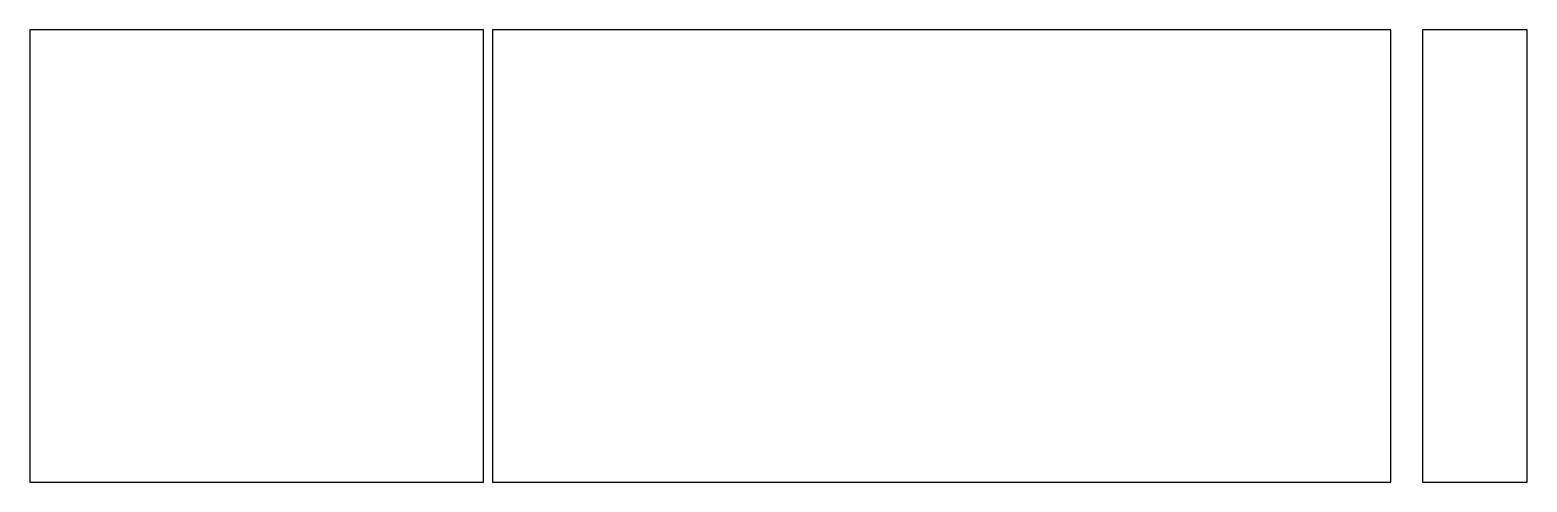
# Model space of a CAD drawing. Header units: metres. Extents: x 0 to 858, y -130 to 130.
import ezdxf

# ---------------------------------------------------------------- set-up
doc = ezdxf.new("R2010")
doc.units = ezdxf.units.M

msp = doc.modelspace()

# ---------------------------------------------------------------- linework, layer by layer
for p, q in [((260, 129.619), (0, 129.619)), ((0, 129.619), (0, -129.619)), ((260, -129.619), (260, 129.619)), ((780, 129.619), (265, 129.619)), ((265, 129.619), (265, -129.619)), ((780, -129.619), (780, 129.619)), ((858, 129.619), (798, 129.619)), ((798, 129.619), (798, -129.619)), ((858, -129.619), (858, 129.619)), ((0, -129.619), (260, -129.619)), ((265, -129.619), (780, -129.619)), ((798, -129.619), (858, -129.619))]:
    msp.add_line(p, q)

doc.saveas('drawing.dxf')
